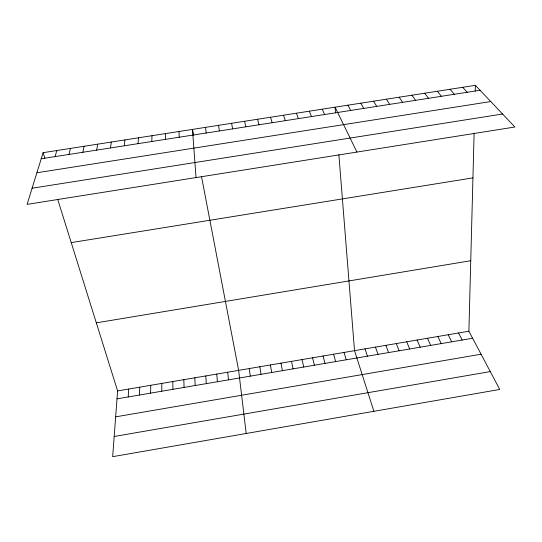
<?xml version="1.0" encoding="UTF-8"?>
<svg xmlns="http://www.w3.org/2000/svg" width="542" height="542" viewBox="0 0 542 542"><rect width="100%" height="100%" fill="white"/><g stroke="black" fill="none" stroke-linecap="round" stroke-linejoin="round"><path stroke-width="0.81" d="M161.767 391.229L161.814 383.418M150.601 393.133L150.784 385.294M57.682 199.293L117.607 390.931L112.661 456.676L499.751 389.454L468.891 331.223L474.114 133.264M475.226 91.076L475.375 85.324L43.103 152.675L27.1 204.368L514.9 127.011L475.375 85.324M151.794 141.509L151.997 135.71M139.423 395.037L139.741 387.171M128.224 396.947L128.684 389.048M138.047 143.657L138.454 137.817M124.281 145.805L124.897 139.931M110.487 147.959L111.32 142.045M96.679 150.114L97.716 144.165M82.845 152.275L84.098 146.286M68.99 154.436L70.453 148.413M55.115 156.604L56.788 150.54M115.656 416.845L481.072 354.211M114.179 436.473L490.286 371.588M117.607 390.931L468.891 331.223M117.011 398.851L472.617 338.255M96.32 322.842L470.754 260.722M71.226 242.606L472.936 177.878M32.1 188.216L502.576 114.016M41.219 158.772L480.049 90.257M36.89 172.756L490.754 101.55M462.712 87.303L467.204 92.262M450.036 89.274L454.332 94.274M437.333 91.252L441.445 96.286M424.616 93.238L428.539 98.298M411.886 95.223L415.619 100.317M399.129 97.208L402.672 102.336M386.358 99.2L389.705 104.362M373.567 101.191L376.724 106.388M360.755 103.183L363.723 108.42M347.923 105.182L350.701 110.453M458.559 332.984L462.157 340.037M448.214 334.739L451.689 341.819M356.921 152.065L335.078 107.187L335.532 112.885M437.855 336.501L441.202 343.608M427.482 338.262L430.707 345.396M322.212 109.193L324.597 114.531M417.096 340.03L420.192 347.192M406.696 341.799L409.671 348.98M309.326 111.198L311.514 116.571M396.29 343.567L399.136 350.776M385.87 345.335L388.587 352.578M296.42 113.21L298.418 118.617M375.437 347.11L378.025 354.373M364.99 348.885L367.449 356.175M283.493 115.222L285.295 120.663M373.905 411.31L354.529 350.667L338.872 154.707M43.103 152.675L44.857 158.271M344.055 352.442L346.263 359.786M270.553 117.241L272.159 122.716M333.574 354.224L335.654 361.595M323.073 356.013L325.024 363.404M257.585 119.26L258.995 124.768M312.565 357.795L314.387 365.22M302.043 359.583L303.737 367.036M244.605 121.279L245.817 126.828M291.508 361.378L293.073 368.851M280.959 363.167L282.396 370.674M193.562 135.053L192.485 129.403L196.021 177.58M201.502 176.489L238.636 370.362L246.203 433.485M231.603 123.305L232.62 128.888M270.397 364.962L271.705 372.496M259.821 366.758L261 374.319M218.582 125.337L219.402 130.954M249.239 368.56L250.282 376.141M205.54 127.37L206.163 133.02M227.701 372.219L228.48 379.861M216.753 374.082L217.396 381.751M205.797 375.945L206.299 383.641M194.822 377.808L195.188 385.531M179.009 131.503L179.219 137.228M183.833 379.678L184.063 387.428M172.83 381.548L172.925 389.325M165.513 133.603L165.513 139.369"/></g></svg>
